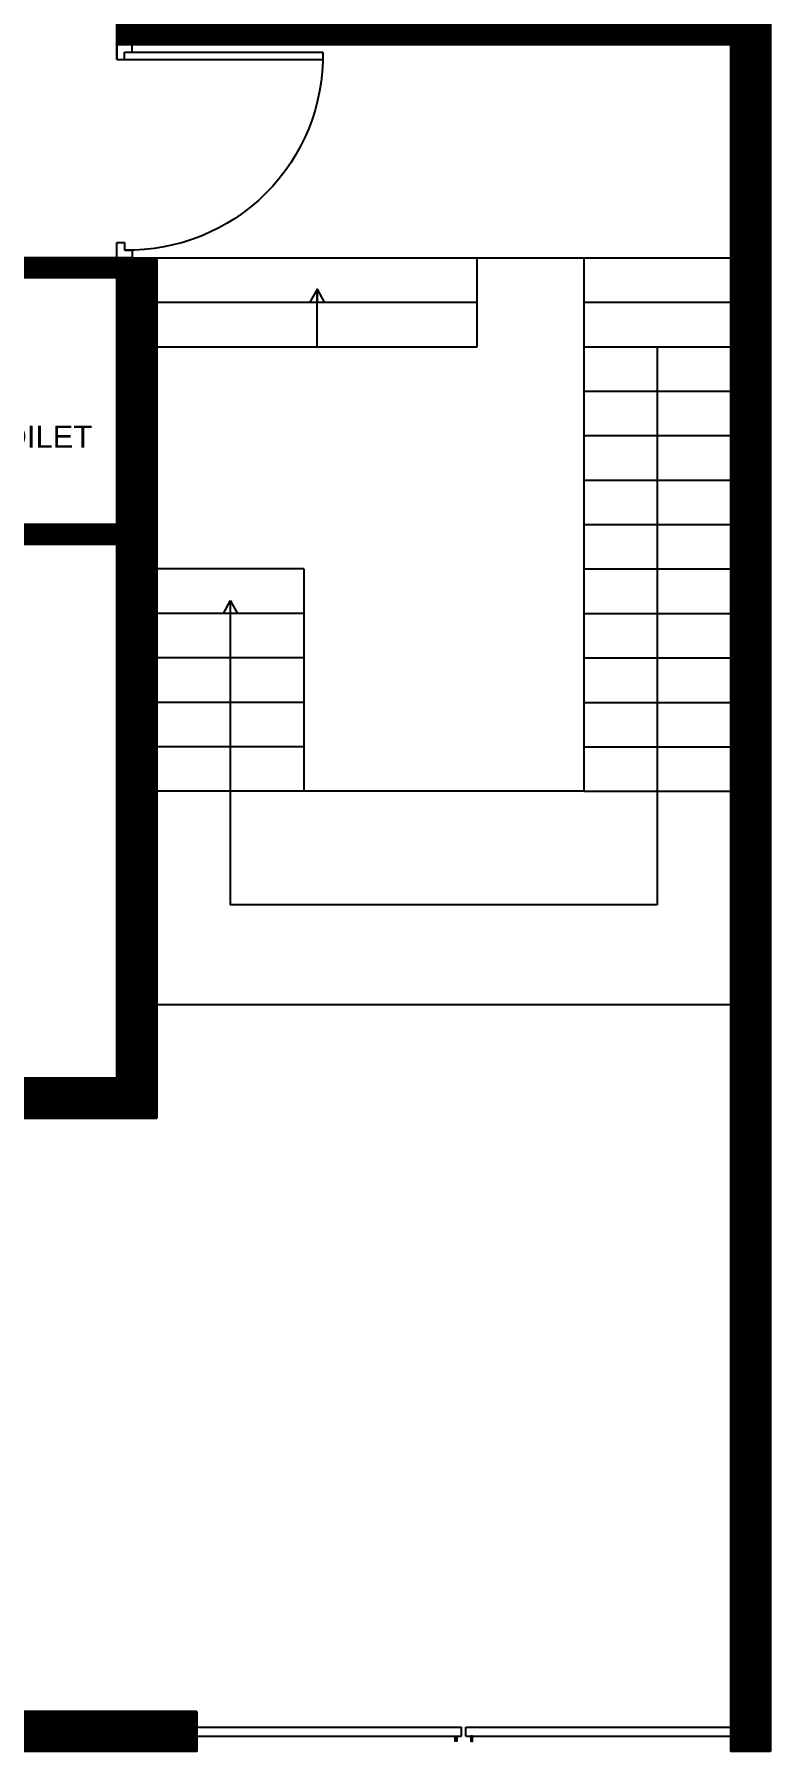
# Model space of a CAD drawing. Header units: inches. Extents: x 3496 to 3956, y 2800 to 3655.
# Drawn here: x 3790.5 to 3956.1, y 2800.3 to 3186.5 of the extents above; entities that cross this region are included whole.
import ezdxf

# ---------------------------------------------------------------- set-up
doc = ezdxf.new("R2010")
doc.units = ezdxf.units.IN
doc.header["$MEASUREMENT"] = 0
doc.layers.add('DOOR', color=110, linetype='Continuous', plot=False)
doc.layers.add('TEXT', color=11, linetype='Continuous')
doc.styles.get("Standard").update_dxf_attribs({"font": 'arial.ttf'})

# ---------------------------------------------------------------- blocks, each defined once
blk = doc.blocks.new('121')
for p, q in [((72.05, 349.04), (72.05, 346.04)), ((73.55, 349.04), (72.05, 349.04)), ((73.55, 347.54), (73.55, 349.04)), ((72.05, 346.04), (75.05, 346.04)), ((75.05, 347.54), (73.55, 347.54)), ((75.05, 346.04), (75.05, 347.54))]:
    blk.add_line(p, q)
blk = doc.blocks.new('222')
for p, q in [((235.05, 347.54), (235.05, 386.54)), ((236.55, 347.54), (236.55, 386.54))]:
    blk.add_line(p, q)
blk.add_arc((235.8, 348.29), 38.26, 88.8767, 181.1233)
blk = doc.blocks.new('1.2')
at = {"layer": 'DOOR', "yscale": 0.7142857142855983, "zscale": 0.7142857142855983, "rotation": 270}
for name, p, xscale in [('121', (3458.44, 3468.09), 0.7142857142855983), ('222', (3458.44, 3246.59), -0.7142857142855983), ('121', (3458.44, 3335.16), -0.7142857142855983)]:
    blk.add_blockref(name, p, dxfattribs=dict(at, xscale=xscale))

msp = doc.modelspace()

# ---------------------------------------------------------------- hatches: boundary and pattern name
at = {"layer": 'TEXT'}
h = msp.add_hatch(dxfattribs=at)
h.set_pattern_fill('ANSI31', color=256)
h.paths.add_polyline_path([(3536.1, 2800.28), (3827.1, 2800.28), (3827.1, 2809.28), (3545.1, 2809.28), (3545.1, 2942.78), (3818.1, 2942.78), (3818.1, 3136.28), (3809.1, 3136.28), (3744.6, 3136.28), (3744.6, 3131.78), (3809.1, 3131.78), (3809.1, 3076.28), (3749.1, 3076.28), (3749.1, 3071.78), (3809.1, 3071.78), (3809.1, 2951.78), (3705.6, 2951.78), (3705.6, 3136.28), (3689.1, 3136.28), (3689.1, 3131.78), (3701.1, 3131.78), (3701.1, 2951.78), (3545.1, 2951.78), (3545.1, 3131.78), (3629.1, 3131.78), (3629.1, 3136.28), (3545.1, 3136.28), (3545.1, 3320.78), (3659.1, 3320.78), (3659.1, 3325.28), (3545.1, 3325.28), (3545.1, 3542.78), (3665.1, 3542.78), (3665.1, 3547.28), (3545.1, 3547.28), (3545.1, 3619.28), (3947.1, 3619.28), (3947.1, 3547.28), (3803.11, 3547.28), (3803.11, 3542.78), (3947.1, 3542.78), (3947.1, 3325.28), (3809.1, 3325.28), (3809.1, 3284.78), (3818.1, 3284.78), (3818.1, 3320.78), (3947.1, 3320.78), (3947.1, 3188.78), (3818.1, 3188.78), (3818.1, 3224.78), (3809.1, 3224.78), (3809.1, 3184.28), (3947.1, 3184.28), (3947.1, 2800.28), (3956.1, 2800.28), (3956.1, 3628.28), (3536.1, 3628.28)])
h.paths.add_polyline_path([(3705.6, 3542.78), (3767.11, 3542.78), (3767.11, 3547.28), (3701.1, 3547.28), (3701.1, 3428.78), (3762.61, 3428.78), (3762.61, 3325.28), (3705.6, 3325.28), (3705.6, 3398.78), (3701.1, 3398.78), (3701.1, 3320.78), (3767.11, 3320.78), (3767.11, 3512.78), (3762.61, 3512.78), (3762.61, 3434.78), (3705.6, 3434.78)], flags=17)

# ---------------------------------------------------------------- linework, layer by layer
at = {"color": 2, "true_color": 0xf1eb1f}
for p, q in [((3956.1, 3628.28), (3956.1, 2800.28)), ((3809.1, 3180.85), (3809.1, 3224.78)), ((3809.1, 3184.28), (3947.1, 3184.28)), ((3947.1, 3184.28), (3947.1, 2800.28)), ((3809.1, 3136.28), (3744.6, 3136.28)), ((3818.1, 2942.78), (3818.1, 3136.28)), ((3818.1, 3136.28), (3818.1, 2942.78)), ((3809.1, 3131.78), (3744.6, 3131.78)), ((3809.1, 3076.28), (3809.1, 3131.78)), ((3809.1, 3076.28), (3749.1, 3076.28)), ((3809.1, 3071.78), (3740.22, 3071.78)), ((3809.1, 2951.78), (3809.1, 3071.78)), ((3809.1, 2951.78), (3705.6, 2951.78)), ((3545.1, 2942.78), (3818.1, 2942.78)), ((3827.1, 2809.28), (3545.1, 2809.28)), ((3827.1, 2809.28), (3827.1, 2800.28)), ((3827.1, 2800.28), (3536.1, 2800.28)), ((3956.1, 2800.28), (3947.1, 2800.28))]:
    msp.add_line(p, q, dxfattribs=at)
for p, q in [((3809.1, 3136.28), (3809.1, 3139.71)), ((3809.1, 3136.28), (3947.1, 3136.28)), ((3854.1, 3129.22), (3852.48, 3126.28)), ((3854.1, 3129.22), (3855.72, 3126.28))]:
    msp.add_line(p, q)
at = {"color": 8}
for p, q in [((3890.1, 3116.28), (3890.1, 3136.28)), ((3818.1, 3126.28), (3890.1, 3126.28)), ((3818.1, 3116.28), (3890.1, 3116.28))]:
    msp.add_line(p, q, dxfattribs=at)
at = {"color": 240, "true_color": 0xed1f24}
for p, q in [((3914.1, 3136.28), (3914.1, 3016.28)), ((3914.1, 3126.28), (3947.1, 3126.28)), ((3914.1, 3126.28), (3947.1, 3126.28)), ((3914.1, 3116.28), (3947.1, 3116.28)), ((3914.1, 3116.28), (3947.1, 3116.28)), ((3914.1, 3106.28), (3947.1, 3106.28)), ((3914.1, 3096.28), (3947.1, 3096.28)), ((3914.1, 3086.28), (3947.1, 3086.28)), ((3914.1, 3076.28), (3947.1, 3076.28)), ((3851.1, 3066.28), (3818.1, 3066.28)), ((3851.1, 3066.28), (3851.1, 3016.28)), ((3914.1, 3066.28), (3947.1, 3066.28)), ((3851.1, 3056.28), (3818.1, 3056.28)), ((3914.1, 3056.28), (3947.1, 3056.28)), ((3851.1, 3046.28), (3818.1, 3046.28)), ((3914.1, 3046.28), (3947.1, 3046.28)), ((3851.1, 3036.28), (3818.1, 3036.28)), ((3914.1, 3036.28), (3947.1, 3036.28)), ((3851.1, 3026.28), (3818.1, 3026.28)), ((3914.1, 3026.28), (3947.1, 3026.28)), ((3914.1, 3016.28), (3818.1, 3016.28)), ((3914.1, 3016.28), (3947.1, 3016.28)), ((3947.1, 2968.28), (3818.1, 2968.28))]:
    msp.add_line(p, q, dxfattribs=at)
at = {"color": 215, "true_color": 0xa953a0}
for p, q in [((3930.6, 3116.28), (3930.6, 2990.77)), ((3834.6, 3059.22), (3832.98, 3056.28)), ((3834.6, 3059.22), (3834.6, 2990.77)), ((3834.6, 3059.22), (3836.22, 3056.28)), ((3930.6, 2990.77), (3834.6, 2990.77))]:
    msp.add_line(p, q, dxfattribs=at)
at = {"color": 30, "true_color": 0xf8991e}
for p, q in [((3827.1, 2805.78), (3886.6, 2805.78)), ((3886.6, 2803.78), (3886.6, 2805.78)), ((3887.6, 2803.78), (3887.6, 2805.78)), ((3887.6, 2805.78), (3947.1, 2805.78)), ((3827.1, 2803.78), (3886.6, 2803.78)), ((3887.6, 2803.78), (3947.1, 2803.78))]:
    msp.add_line(p, q, dxfattribs=at)
msp.add_lwpolyline([(3854.1, 3116.28), (3854.1, 3129.22), (3854.1, 3129.22), (3854.1, 3126.28)])
for points in [[(3885.15, 2803.78), (3885.53, 2803.78), (3885.53, 2802.63), (3885.15, 2802.63)], [(3889.06, 2803.78), (3888.68, 2803.78), (3888.68, 2802.63), (3889.06, 2802.63)]]:
    msp.add_lwpolyline(points, close=True, dxfattribs=at)

# ---------------------------------------------------------------- block references
at = {"xscale": 1.6, "yscale": 1.6, "zscale": 1.6}
msp.add_blockref('1.2', (-2119.86, -2282.33), dxfattribs=at)

# ---------------------------------------------------------------- texts
at = {"layer": 'TEXT', "lineweight": 30, "insert": (3803.59, 3098.55), "char_height": 5, "attachment_point": 3}
msp.add_mtext_dynamic_manual_height_columns('COM-TOILET', width=63.0878, gutter_width=12.5, heights=[13.53], dxfattribs=at)

doc.saveas('drawing.dxf')
